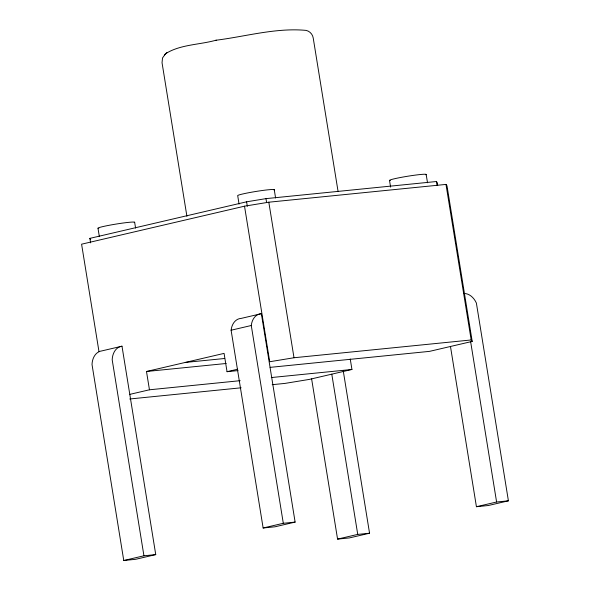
<?xml version="1.0" encoding="UTF-8"?>
<svg xmlns="http://www.w3.org/2000/svg" width="590" height="590" viewBox="0 0 590 590"><rect width="100%" height="100%" fill="white"/><g stroke="black" fill="none" stroke-linecap="round" stroke-linejoin="round"><path stroke-width="0.89" d="M165.333 54.051L162.523 57.953L162.036 62.724L186.912 216.287M166.122 53.366C180.754 44.412 199.686 44.788 215.918 40.245L216.257 40.179M164.448 54.877L166.985 52.562M90.595 242.874L89.864 238.367L246.591 201.81L265.972 198.631L436.438 181.521L437.234 182.671L437.669 185.378M270.102 367.364L429.527 351.367L472.199 341.411L447.006 185.857L445.988 184.412L268.811 202.2L244.518 206.183L81.59 244.194L98.972 351.529M121.99 346.197L101.819 350.903A17.176 12.493 76.9 0 0 92.018 364.495L123.76 560.5L135.575 559.313L155.745 554.607L121.99 346.197A17.176 12.493 76.9 0 0 112.189 359.789L143.938 555.795L123.76 560.5M261.363 313.688L241.185 318.394A16.712 12.154 76.9 0 0 231.103 330.223L263.133 527.991L274.94 526.804L295.118 522.098L261.363 313.688A16.712 12.154 76.9 0 0 251.274 325.51L231.103 330.223M129.896 394.349L149.454 389.791L146.49 371.486L224.075 353.388L227.039 371.693L238.036 370.586M227.039 371.693L237.704 369.2M350.246 359.008L351.942 369.465L309.271 379.414L284.977 383.404L272.189 384.687M263.133 527.991L283.303 523.286L295.118 522.098M311.616 378.869L337.569 539.105L357.739 534.4L369.554 533.22L343.24 370.786M450.472 346.478L476.425 506.714L496.603 502.009L508.41 500.822L476.381 303.054A16.712 12.154 76.9 0 0 464.109 293.495M369.554 533.22L349.376 537.925L337.569 539.105M508.41 500.822L488.24 505.527L476.425 506.714M215.918 40.245C245.713 36.528 276.046 27.546 306.181 30.4C309.757 31.211 312.641 34.301 313.202 37.93L338.077 191.484M472.199 341.411L471.181 339.965L294.004 357.747L269.711 361.736L244.518 206.183M185.282 362.437L224.679 358.484M146.49 371.486L226.199 363.484M149.454 389.791L240.16 380.683M271.312 377.556L351.942 369.465M129.719 398.988L241.14 387.8M143.938 555.795L155.745 554.607M89.864 238.367L90.698 239.518M445.988 184.412L471.181 339.965M470.65 341.772L496.603 502.009M436.438 181.521L437.02 185.127M426.164 174.419L427.514 182.767M389.518 180.429L390.595 187.111M331.786 374.163L357.739 534.4M274.239 189.611L275.589 197.967M268.811 202.2L294.004 357.747M265.972 198.631L266.562 202.237M246.591 201.81L247.321 206.316M239.061 204.074L237.711 195.725A18.578 1.202 -9.2 0 1 241.9 194.162L245.418 193.38A18.578 1.202 -9.2 0 1 267.727 189.84L270.972 189.552A18.578 1.202 -9.2 0 1 274.04 189.965M251.274 325.51L283.303 523.286M134.645 222.238L135.589 228.087M97.999 228.256L99.349 236.605M98.818 228.433A18.578 1.202 -9.2 0 1 115.552 224.156A18.578 1.202 -9.2 0 1 134.218 222.629M390.337 180.606A18.578 1.202 -9.2 0 1 407.071 176.336A18.578 1.202 -9.2 0 1 425.737 174.802"/></g></svg>
